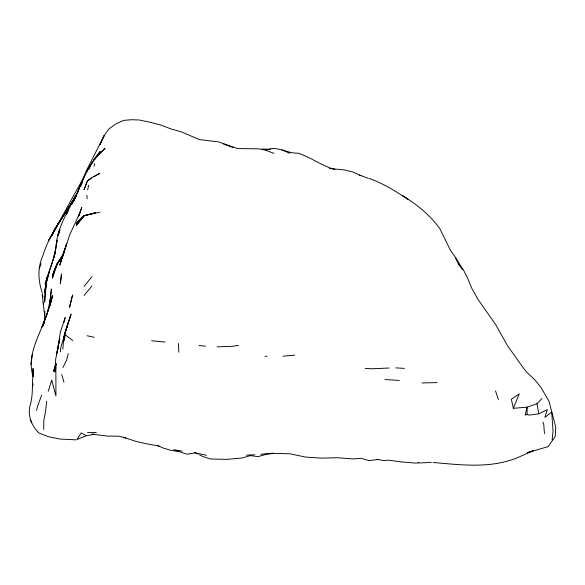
<?xml version="1.0" encoding="UTF-8"?>
<svg xmlns="http://www.w3.org/2000/svg" width="585" height="585" viewBox="0 0 585 585"><rect width="100%" height="100%" fill="white"/><g stroke="black" fill="none" stroke-linecap="round" stroke-linejoin="round"><path stroke-width="0.88" d="M43.67 429.478L43.824 420.432L45.63 411.058L46.683 401.31M48.204 391.299L51.751 380.111L55.919 395.979L55.867 366.927M44.869 311.403L44.533 320.324L43.831 323.593M76.167 439.861L60.365 439.094L48.599 436.754L39.093 433.105C31.129 425.602 27.049 414.282 30.588 403.65C33.272 393.581 31.824 382.875 33.228 372.535M45.235 293.341L46.434 282.687L45.235 293.341L45.805 284.529L49.213 271.945L45.805 284.529L44.643 302.138M44.643 301.992L45.294 292.478M62.873 349.201L63.802 336.609L71.099 314.123L65.169 332.251L63.948 340.689L65.264 334.752M552.116 439.803L553.059 431.211L551.692 412.154L544.906 417.368L547.348 409.639L538.726 413.807L529.206 415.087L527.165 414.502L525.191 415.123L527.085 407.175L513.381 408.308L511.341 399.255L519.253 393.793L513.381 408.308M60.343 351.79L60.855 347.446L67.334 325.435L66.207 330.518M44.518 320.404C38.018 337.984 26.647 357.142 33.126 376.404M30.983 364.696L32.248 354.824M94.119 166.25L94.485 163.581M55.875 364.345L54.807 371.95L55.824 365.033M57.703 348.609L60.343 332.207L65.22 317.523L63.845 322.532M55.875 364.031L55.034 369.084L55.919 364.338M49.659 303.659L51.414 288.946L49.835 305.129L50.515 298.599L47.385 312.851L42.573 326.32L44.204 322.218M78.112 191.522C66.785 213.05 50.01 231.821 42.976 255.491C37.36 267.491 38.105 280.778 42.317 292.99M57.579 349.34L59.772 338.934L55.582 359.629L55.802 368.638M57.016 241.422L56.248 244.881C57.133 232.567 62.515 221.057 68.255 210.315L66.441 214.22L69.798 207.024L76.167 196.063M58.551 234.519L59.707 229.342L57.776 235.689M87.611 189.898L88.649 185.218M36.606 410.421L37.462 406.634L41.674 395.065M84.079 177.028C73.066 196.238 62.515 215.916 52.028 235.309C53.805 229.495 57.871 224.603 61.008 219.455L68.255 208.158L56.314 226.651M32.511 386.495L33.104 383.95M53.272 259.703L55.582 250L56.964 240.062L55.07 253.334L53.096 260.318M52.05 235.155C58.427 221.028 68.833 208.911 76.167 195.229L64.833 213.291L73.6 200.085L70.551 204.808L77.278 193.065L83.011 179.346L77.278 193.065M53.059 260.332L55.582 250L55.07 253.334L45.052 284.098L48.774 272.895M68.255 353.545L66.514 360.44L62.917 367.504M49.125 307.842L52.431 295.454L50.12 305.297L51.963 297.765L47.348 312.829L42.032 327.015L47.348 312.829M55.933 363.643L53.623 371.27L55.86 363.673M62.683 255.031L66.756 243.543L59.758 265.18L62.156 257.429L60.343 260.998L63.026 255.857M62.156 257.429L60.343 263.184L69.864 234.468L79.867 212.838L78.353 217.035M70.149 316.858L65.169 332.258M48.884 308.675L42.617 326.342M78.909 215.646L81.761 207.47L78.873 215.551M49.06 272.032L52.431 262.548M57.849 235.653L60.094 229.846M42.61 326.379L44.204 322.335M39.239 268.566L41.242 263.63M80.759 186.132L82.09 182.922M76.167 195.346L71.999 203.975L76.167 195.346L74.032 200.333C81.308 183.324 88.057 165.76 100.167 151.464L96.137 157.321M88.291 169.65L89.761 166.308L88.32 169.577M89.578 167.617L90.317 165.986M64.196 252.515L57.235 263.725L53.879 270.921L52.431 275.652L57.271 263.74L54.983 268.61L60.343 258.906L57.235 263.725L55.253 268.457L52.431 278.182L57.235 263.725L61.571 257.086M82.171 181.686L80.138 185.584L86.28 170.857L104.203 135.53L108.81 129.051L115.793 123.947L123.64 120.371L131.552 119.728L139.464 120.013L150.199 122.28L161.087 125.124L170.564 128.795L181.189 131.793L199.361 139.574L218.585 141.906L237.583 148.575L258.153 148.824L266.065 150.257L273.977 153.424M73.483 200.011L78.105 191.514M61.995 256.318L64.131 252.471M52.431 233.627L48.606 240.472L60.343 220.413L68.255 208.15L64.833 213.291M94.785 159.522L95.662 158.001M52.496 233.51L60.343 220.435M73.812 200.202L76.518 195.675M60.664 220.018L61.008 219.455L56.416 226.702M84.079 286.423L91.991 276.676M84.079 295.469L91.991 285.868M527.209 407.153L537.03 403.687L541.885 398.626M84.547 215.536L76.167 225.591L84.079 215.843L95.545 212.75L84.547 215.536L99.903 212.172M91.384 178.381L87.509 180.699L84.079 189.547L87.509 180.699L91.991 177.394L99.903 173.27L93.702 176.984M533.41 450.655L518.785 457.112C491.605 468.863 461.719 464.965 433.149 462.486M86.163 435.737L76.927 439.54L81.249 432.9L86.163 435.737L94.039 434.414M178.82 352.192L178.425 343.519M532.73 450.764L527.26 452.753L548.108 446.626L555.187 436.629L555.75 427.167L549.11 401.522L541.227 387.84L535.078 380.104L527.165 372.572L523.838 368.66L507.378 345.464L495.751 324.763L477.557 298.723L471.781 288.288L467.225 277.283L463.569 270.255L458.399 264.106L455.123 256.859L450.494 250.395L439.971 228.881C430.246 215.214 416.878 204.501 402.699 195.763L408.484 199.668C395.972 191.522 383.138 183.2 368.923 178.403M418.765 462.406L416.396 463.159L400.71 461.865M266.065 150.257C276.72 144.919 286.964 153.782 297.714 153.095C310.701 157.131 321.677 165.84 334.869 169.453M238.439 345.413L231.938 346.313L217.064 346.861M378.444 459.503L368.923 460.578L361.011 458.267L353.099 458.918L337.274 457.733L321.45 458.121L305.626 457.082L289.802 453.777L273.977 453.397L266.065 454.34L258.153 456.622L250.241 455.635L242.322 457.967L226.497 459.386L210.673 459.006L202.761 456.49L199.602 454.845M260.749 454.311L273.37 453.156M283.103 356.177L294.752 355.168M93.6 434.07L91.991 434.194L107.815 436.125L118.55 436.169L125.768 437.88L123.64 437.317L135.647 441.309L147.376 444.022M389.171 368.023L372.06 368.769L365.172 368.418M246.409 455.167L254.782 454.757M418.173 462.976L431.32 462.464M437.222 382.605L422.004 382.956M87.501 432.564L96.342 432.483M265.027 356.28L267.111 356.272M262.182 148.985L270.577 149.351M395.877 367.877L404.381 368.382M385.047 379.541L399.321 380.44M151.581 340.748L165.124 342.064M198.849 345.479L205.452 346.188M400.308 461.792L387.957 460.095L384.747 460.651L376.835 459.357M179.025 451.496L171.112 450.406L163.2 448.044L157.665 445.543M182.037 451.072L173.708 449.741L186.937 454.187L194.849 452.951L194.849 452.388L198.015 454.026M147.881 443.964L159.047 446.07M194.988 452.892L206.476 455.24M87.033 335.746L94.251 337.304M330.949 168.802L329.362 168.451L345.187 170.023L353.099 172.078L361.011 175.661M359.417 175.076L367.914 178.14M223.404 143.968L233.035 147.544M281.89 149.848L289.802 153.285M65.951 335.366L72.811 340.543M458.399 264.106L462.896 269.524L455.956 258.153M30.23 419.942L31.817 422.633M495.517 390.912L498.442 399.679M43.085 296.822L42.23 294.248L44.058 310.927M43.18 302.833L43.626 304.295M542.99 422.121L543.816 424.922L544.445 433.697M61.666 374.385L63.948 382.21M44.124 311.432L44.709 314.745M537.03 403.687L538.726 413.807M33.513 376.272L32.914 368.448L33.382 376.221M86.894 195.375L87.136 198.761M527.085 407.175L527.165 414.502M61.315 275.213L60.372 283.805L61.535 273.963L61.315 275.213M46.018 282.928L44.518 292.756L47.414 276.325L46.018 282.928M71.421 299.323L69.542 307.374L72.628 294.972L71.421 299.323M57.688 349.274L56.394 354.598L58.398 346.62L57.688 349.274M101.366 141.336L99.903 144.78L104.203 135.53L101.366 141.336M90.982 164.436L86.88 171.2L95.435 157.87L104.971 148.385L95.435 157.87L90.982 164.436M78.339 221.086L76.167 223.58L84.079 215.455L78.339 221.086"/></g></svg>
